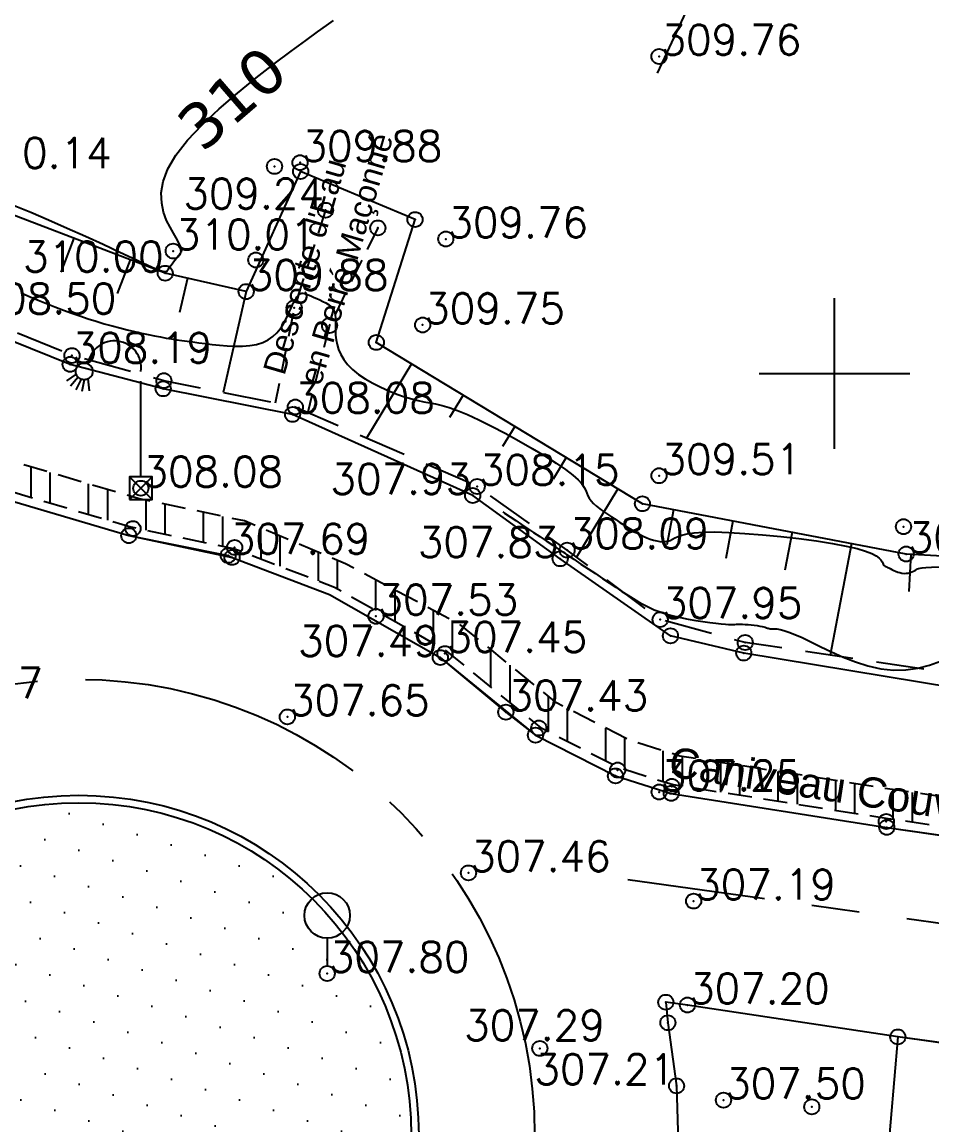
# Model space of a CAD drawing. Header units: millimetres. Extents: x 524954 to 526204, y 9523489 to 9524010.
# Drawn here: x 526073.07 to 526103.23, y 9523875.09 to 9523911.65 of the extents above; entities that cross this region are included whole.
import ezdxf
from ezdxf.enums import TextEntityAlignment as Align

# ---------------------------------------------------------------- set-up
doc = ezdxf.new("R2010")
doc.units = ezdxf.units.MM
doc.header["$PDMODE"] = 32
doc.header["$PDSIZE"] = 0.5
doc.linetypes.add('AXES2', pattern=[28.575, 19.05, -3.175, 3.175, -3.175])
doc.linetypes.add('CACHE2', pattern=[4.7625, 3.175, -1.5875])
for name, color, linetype in [('Axe_Route_Existante', 1, 'AXES2'), ('Bas_Talus', 40, 'CACHE2'), ('Bord_Route_Existante', 6, 'Continuous'), ('Borde_Piste', 7, 'CACHE2'), ('Caniveau', 5, 'CACHE2'), ('Carroyage', 7, 'Continuous'), ('CN_01_00', 3, 'Continuous'), ('CN_02_00', 4, 'Continuous'), ('CN_10_00', 1, 'Continuous'), ('Cotation Courbes de niveau', 7, 'Continuous'), ('Haut_Talus', 30, 'Continuous'), ('Réseau_Electrique', 1, 'CACHE2'), ('Signalisation', 7, 'Continuous'), ('Talus', 2, 'Continuous'), ('TopoAlt', 3, 'Continuous'), ('TOPOJIS', 7, 'Continuous'), ('Toponomie', 7, 'CACHE2'), ('Végétation_Plantation', 70, 'Continuous')]:
    doc.layers.add(name, color=color, linetype=linetype)
doc.layers.add('Bord_Route_Existante_POLY3D', color=6, linetype='Continuous', plot=False)
doc.layers.add('Trottoir', color=7, linetype='Continuous', true_color=0xff6666)
doc.styles.add('Simplex 1.0', font='Simplex.shx', dxfattribs={"width": 0.99, "height": 1})
doc.styles.get("Standard").update_dxf_attribs({"font": 'arial.ttf'})
doc.styles.add('Verdana 1.0', font='verdana.ttf', dxfattribs={"width": 0.99, "height": 1})

# ---------------------------------------------------------------- blocks, each defined once
blk = doc.blocks.new('TCPOINT M')
at = {"color": 0}
blk.add_point((0, 0), dxfattribs=at)
at = {"layer": 'TopoAlt', "style": 'Simplex 1.0', "width": 0.99}
blk.add_attdef('ALT', (0.15, 0.15), '', height=1, dxfattribs=at)
blk = doc.blocks.new('l006')
at = {"color": 0, "linetype": 'Continuous'}
for p, q in [((-0.374983, 0.374983), (0.374983, -0.374983)), ((0.374983, 0.374983), (-0.374983, -0.374983))]:
    blk.add_line(p, q, dxfattribs=at)
at = {"color": 0}
for points in [[(-2.13811, 3.780655), (-2.462092, 3.556373)], [(-2.076053, 3.680811), (-2.327604, 3.38372)], [(0, 0.374983), (0, 3.874983)], [(-1.982361, 3.616916), (-2.1506, 3.266515)], [(-1.881771, 3.595557), (-1.952051, 3.211468)], [(-1.751571, 3.624204), (-1.711147, 3.227417)]]:
    blk.add_lwpolyline(points, dxfattribs=at)
at = {"color": 0, "linetype": 'Continuous'}
blk.add_lwpolyline([(-0.374983, -0.374983), (0.374983, -0.374983), (0.374983, 0.374983), (-0.374983, 0.374983)], close=True, dxfattribs=at)
at = {"color": 0}
blk.add_circle((-1.875, 3.874983), 0.279508, dxfattribs=at)
blk.add_arc((-0.875, 3.999983), 0.883883, 351.869898, 171.869898, dxfattribs=at)
blk = doc.blocks.new('A$C6BA54C63')
at = {"layer": 'Signalisation', "color": 0, "linetype": 'Continuous'}
blk.add_line((0.753, 1.422), (0.753, 0.5), dxfattribs=at)
blk.add_circle((0.753, 2.175), 0.753, dxfattribs=at)
at = {"layer": 'Signalisation', "color": 0}
blk.add_circle((0.753, 0.25), 0.25, dxfattribs=at)

msp = doc.modelspace()

# ---------------------------------------------------------------- hatches: boundary and pattern name
at = {"layer": 'Caniveau', "ltscale": 0.25}
h = msp.add_hatch(dxfattribs=at)
h.set_pattern_fill('ANSI32', color=256, scale=0.2, angle=45, style=0)
h.paths.add_polyline_path([(526169.013, 9523886.483), (526147.837, 9523885.712), (526121.79, 9523884.798), (526119.235, 9523884.72), (526110.386, 9523884.982), (526101.922, 9523886.208), (526094.879, 9523887.319), (526093.223, 9523887.838), (526090.785, 9523889.078), (526087.619, 9523891.659), (526083.79, 9523893.69), (526080.443, 9523895.11), (526076.92, 9523895.854), (526071.989, 9523897.311), (526066.491, 9523899.725), (526054.062, 9523905.317), (526051.122, 9523906.941), (526048.139, 9523909.736), (526046.009, 9523913.059), (526045.211, 9523912.599), (526047.384, 9523909.115), (526050.547, 9523906.151), (526053.628, 9523904.45), (526066.097, 9523898.839), (526071.655, 9523896.399), (526076.682, 9523894.914), (526080.129, 9523894.186), (526083.429, 9523892.919), (526087.095, 9523890.836), (526090.253, 9523888.262), (526092.856, 9523886.937), (526094.658, 9523886.372), (526101.777, 9523885.25), (526110.302, 9523884.014), (526119.236, 9523883.75), (526121.822, 9523883.83), (526147.872, 9523884.743), (526169.048, 9523885.515)])
at = {"layer": 'Végétation_Plantation'}
h = msp.add_hatch(dxfattribs=at)
h.set_pattern_fill('PELOUSE', color=256, scale=0.5, angle=285, style=0)
h.set_pattern_definition([(285, (0, 0), (1.12768772948, -0.34488459633), [0, -1.25])])
h.paths.add_polyline_path([(526085.968, 9523874.749, 0.165467), (526083.682, 9523881.47, -0.181898), (526083.185, 9523881.283), (526083.185, 9523880.361, -0.414214), (526083.435, 9523880.111, -1), (526082.935, 9523880.111, -0.414214), (526083.185, 9523880.361), (526083.185, 9523881.283, -0.414163), (526082.432, 9523882.036, -0.213595), (526082.684, 9523882.598, 0.347345), (526069.104, 9523884.091, -0.320976), (526068.391, 9523883.581), (526068.391, 9523882.659, -0.414214), (526068.641, 9523882.409, -1), (526068.141, 9523882.409, -0.414214), (526068.391, 9523882.659), (526068.391, 9523883.581, -0.010472), (526068.359, 9523883.581, 0.23673), (526063.929, 9523874.749, 1)])
h.paths.add_polyline_path([(526070.529, 9523867.973, -0.414265), (526069.776, 9523867.22), (526069.776, 9523866.298, -0.414214), (526070.026, 9523866.048, -1), (526069.526, 9523866.048, -0.414214), (526069.776, 9523866.298), (526069.776, 9523867.22, -0.414163), (526069.023, 9523867.973, -1)], flags=16)
h.paths.add_polyline_path([(526067.77, 9523883.423), (526070.943, 9523883.423), (526070.943, 9523884.173), (526067.77, 9523884.173)], flags=24)
h.paths.add_polyline_path([(526083.429, 9523867.339), (526086.579, 9523867.339), (526086.579, 9523868.089), (526083.429, 9523868.089)], flags=9)
h.paths.add_polyline_path([(526083.11, 9523880.036), (526086.26, 9523880.036), (526086.26, 9523880.786), (526083.11, 9523880.786)], flags=9)
h.paths.add_polyline_path([(526068.316, 9523882.334), (526071.394, 9523882.334), (526071.394, 9523883.084), (526068.316, 9523883.084)], flags=25)
h.paths.add_polyline_path([(526069.701, 9523865.973), (526072.874, 9523865.973), (526072.874, 9523866.723), (526069.701, 9523866.723)], flags=24)

# ---------------------------------------------------------------- linework, layer by layer
at = {"layer": 'Axe_Route_Existante', "ltscale": 0.5, "flags": 128}
msp.add_lwpolyline([(526168.964, 9523881.807), (526148.086, 9523881.103), (526122.163, 9523880.184), (526103.667, 9523881.747), (526093.154, 9523883.214)], dxfattribs=at)
at = {"layer": 'Axe_Route_Existante', "ltscale": 0.5}
msp.add_circle((526074.949, 9523874.749), 15.112, dxfattribs=at)
at = {"layer": 'Bas_Talus', "ltscale": 0.5, "flags": 128}
msp.add_lwpolyline([(526169.478, 9523888.72), (526147.054, 9523888.008), (526121.945, 9523887.832), (526107.563, 9523889.513), (526097.042, 9523891.081), (526094.222, 9523891.842), (526091.138, 9523894.144), (526088.159, 9523896.254), (526082.128, 9523898.886), (526077.774, 9523899.759), (526074.725, 9523900.593), (526071.481, 9523901.929), (526060.018, 9523906.985), (526053.901, 9523909.77), (526050.455, 9523912.875), (526048.786, 9523915.056), (526047.769, 9523919.408), (526048.034, 9523921.385)], dxfattribs=at)
at = {"layer": 'Bord_Route_Existante', "flags": 128}
for points in [[(526080.016, 9523994.621), (526080.016, 9523994.621), (526051.373, 9523944.364), (526050.548, 9523936.131), (526045.92, 9523926.99), (526043.59, 9523917.519), (526044.935, 9523912.48), (526047.152, 9523908.925), (526050.371, 9523905.908), (526053.495, 9523904.184), (526065.976, 9523898.567), (526071.553, 9523896.119), (526076.609, 9523894.625), (526080.032, 9523893.902), (526083.265, 9523892.678), (526086.935, 9523890.583), (526090.09, 9523888.011), (526092.743, 9523886.661), (526094.589, 9523886.082), (526101.733, 9523884.956), (526110.276, 9523883.718)], [(526169.114, 9523878.487), (526148.483, 9523877.744), (526122.13, 9523876.84), (526116.111, 9523876.703), (526112.931, 9523876.834), (526108.688, 9523877.151), (526104.532, 9523877.684), (526102.101, 9523878.011), (526095.127, 9523879.067), (526094.41, 9523879.159), (526094.479, 9523878.48), (526094.767, 9523876.387), (526094.843, 9523873.767), (526094.875, 9523872.361), (526096.885, 9523872.923), (526100.586, 9523873.677), (526104.309, 9523874.081), (526109.662, 9523874.527), (526115.241, 9523875.101), (526118.86, 9523875.446), (526120.943, 9523875.569), (526123.404, 9523875.629), (526148.548, 9523876.667), (526169.06, 9523877.454)], [(526102.101, 9523878.011), (526101.736, 9523873.77)]]:
    msp.add_lwpolyline(points, dxfattribs=at)
at = {"layer": 'Bord_Route_Existante'}
msp.add_circle((526074.949, 9523874.749), 11.27, dxfattribs=at)
at = {"layer": 'Bord_Route_Existante_POLY3D'}
for points in [[(526080.016, 9523994.621, 311.98), (526051.373, 9523944.364, 310.9), (526050.548, 9523936.131, 310.62), (526045.92, 9523926.99, 310.29), (526043.59, 9523917.519, 309.87), (526044.935, 9523912.48, 309.45), (526047.152, 9523908.925, 309.14), (526050.371, 9523905.908, 308.82), (526053.495, 9523904.184, 308.56), (526065.976, 9523898.567, 307.92), (526071.553, 9523896.119, 307.84), (526076.609, 9523894.625, 307.75), (526079.9, 9523893.969, 307.69), (526080.032, 9523893.902, 307.67), (526083.265, 9523892.678, 0), (526086.935, 9523890.583, 307.49), (526089.108, 9523888.774, 307.43), (526090.09, 9523888.011, 307.37), (526092.743, 9523886.661, 307.26), (526094.589, 9523886.082, 307.21), (526101.733, 9523884.956, 306.86), (526109.929, 9523883.792, 306.4)], [(526169.114, 9523878.487, 303.48), (526148.483, 9523877.744, 0), (526148.431, 9523877.746, 304.42), (526132.819, 9523877.215, 305.17), (526122.13, 9523876.84, 305.79), (526120.67, 9523876.81, 305.86), (526116.111, 9523876.703, 306.13), (526112.931, 9523876.834, 306.33), (526109.521, 9523877.104, 306.52), (526108.688, 9523877.151, 306.57), (526104.532, 9523877.684, 306.81), (526104.515, 9523877.676, 306.81), (526102.101, 9523878.011, 306.93), (526095.127, 9523879.067, 307.2), (526094.41, 9523879.159, 307.22), (526094.479, 9523878.48, 307.23), (526094.767, 9523876.387, 307.21), (526094.843, 9523873.767, 307.19)], [(526102.101, 9523878.011, 306.93), (526101.736, 9523873.77, 306.96)]]:
    msp.add_polyline3d(points, dxfattribs=at)
at = {"layer": 'Borde_Piste', "flags": 128}
msp.add_lwpolyline([(526094.134, 9523909.955), (526101.83, 9523926.442)], dxfattribs=at)
at = {"layer": 'Caniveau', "ltscale": 0.25, "flags": 128}
for points in [[(526169.013, 9523886.483), (526147.837, 9523885.712), (526121.79, 9523884.798), (526119.235, 9523884.72), (526110.386, 9523884.982), (526101.922, 9523886.208), (526094.879, 9523887.319), (526093.223, 9523887.838), (526090.785, 9523889.078), (526087.619, 9523891.659), (526083.79, 9523893.69), (526080.443, 9523895.11), (526076.92, 9523895.854), (526071.989, 9523897.311), (526066.491, 9523899.725), (526054.062, 9523905.317), (526051.122, 9523906.941), (526048.139, 9523909.736), (526046.009, 9523913.059), (526045.211, 9523912.599), (526047.384, 9523909.115), (526050.547, 9523906.151), (526053.628, 9523904.45), (526066.097, 9523898.839), (526071.655, 9523896.399), (526076.682, 9523894.914), (526080.129, 9523894.186), (526083.429, 9523892.919), (526087.095, 9523890.836), (526090.253, 9523888.262), (526092.856, 9523886.937), (526094.658, 9523886.372), (526101.777, 9523885.25), (526110.302, 9523884.014), (526119.236, 9523883.75), (526121.822, 9523883.83), (526147.872, 9523884.743), (526169.048, 9523885.515), (526169.013, 9523886.483)], [(526083.131, 9523905.408), (526082.091, 9523902.177), (526081.459, 9523899.02)], [(526084.865, 9523904.824), (526083.264, 9523901.59), (526082.529, 9523898.676)]]:
    msp.add_lwpolyline(points, dxfattribs=at)
at = {"layer": 'Caniveau', "linetype": 'ByBlock', "ltscale": 0.25, "flags": 128}
msp.add_lwpolyline([(526084.813, 9523901.028), (526086.096, 9523905.1), (526082.306, 9523906.693), (526080.501, 9523902.712)], dxfattribs=at)
at = {"layer": 'Carroyage'}
for p, q in [((526100, 9523897.5), (526100, 9523902.5)), ((526097.5, 9523900), (526102.5, 9523900))]:
    msp.add_line(p, q, dxfattribs=at)
at = {"layer": 'CN_01_00', "elevation": 309, "flags": 128}
msp.add_lwpolyline([(526073.065, 9523902.656), (526073.335, 9523902.541), (526073.609, 9523902.426), (526073.886, 9523902.314), (526074.163, 9523902.205), (526074.44, 9523902.101), (526074.716, 9523902), (526074.991, 9523901.904), (526075.263, 9523901.813), (526075.531, 9523901.728), (526075.796, 9523901.648), (526076.056, 9523901.574), (526076.31, 9523901.506), (526076.557, 9523901.444), (526076.796, 9523901.386), (526077.027, 9523901.335), (526077.248, 9523901.288), (526077.459, 9523901.245), (526077.657, 9523901.208), (526077.845, 9523901.174), (526078.023, 9523901.144), (526078.198, 9523901.116), (526078.371, 9523901.091), (526078.549, 9523901.066), (526078.734, 9523901.042), (526078.931, 9523901.017), (526079.144, 9523900.991), (526079.375, 9523900.964), (526079.62, 9523900.938), (526079.873, 9523900.918), (526080.128, 9523900.906), (526080.379, 9523900.908), (526080.621, 9523900.925), (526080.847, 9523900.963), (526081.052, 9523901.024), (526081.231, 9523901.112), (526081.384, 9523901.22), (526081.515, 9523901.343), (526081.625, 9523901.476), (526081.716, 9523901.611), (526081.79, 9523901.742), (526081.851, 9523901.864), (526081.899, 9523901.969), (526081.937, 9523902.054), (526081.966, 9523902.12), (526081.989, 9523902.172), (526082.007, 9523902.212), (526082.022, 9523902.244), (526082.035, 9523902.272), (526082.048, 9523902.299), (526082.063, 9523902.329), (526082.081, 9523902.365), (526082.103, 9523902.406), (526082.127, 9523902.449), (526082.153, 9523902.493), (526082.182, 9523902.535), (526082.212, 9523902.574), (526082.243, 9523902.607), (526082.274, 9523902.633), (526082.307, 9523902.65), (526082.341, 9523902.659), (526082.379, 9523902.658), (526082.421, 9523902.651), (526082.469, 9523902.636), (526082.525, 9523902.616), (526082.59, 9523902.589), (526082.665, 9523902.558), (526082.751, 9523902.522), (526082.845, 9523902.482), (526082.944, 9523902.438), (526083.042, 9523902.389), (526083.137, 9523902.337), (526083.226, 9523902.28), (526083.302, 9523902.22), (526083.365, 9523902.155), (526083.409, 9523902.087), (526083.438, 9523902.014), (526083.455, 9523901.934), (526083.462, 9523901.848), (526083.462, 9523901.753), (526083.46, 9523901.648), (526083.458, 9523901.534), (526083.458, 9523901.407), (526083.465, 9523901.268), (526083.483, 9523901.119), (526083.514, 9523900.962), (526083.563, 9523900.798), (526083.635, 9523900.631), (526083.732, 9523900.462), (526083.86, 9523900.294), (526084.022, 9523900.129), (526084.22, 9523899.97), (526084.447, 9523899.817), (526084.697, 9523899.674), (526084.96, 9523899.541), (526085.229, 9523899.421), (526085.495, 9523899.316), (526085.75, 9523899.227), (526085.986, 9523899.156), (526086.198, 9523899.104), (526086.394, 9523899.064), (526086.584, 9523899.028), (526086.779, 9523898.988), (526086.991, 9523898.937), (526087.23, 9523898.866), (526087.506, 9523898.768), (526087.832, 9523898.634), (526088.212, 9523898.46), (526088.634, 9523898.252), (526089.081, 9523898.019), (526089.536, 9523897.771), (526089.981, 9523897.517), (526090.4, 9523897.267), (526090.774, 9523897.03), (526091.088, 9523896.815), (526091.328, 9523896.63), (526091.502, 9523896.472), (526091.623, 9523896.338), (526091.703, 9523896.222), (526091.755, 9523896.121), (526091.791, 9523896.031), (526091.825, 9523895.946), (526091.868, 9523895.863), (526091.931, 9523895.779), (526092.013, 9523895.692), (526092.111, 9523895.604), (526092.223, 9523895.515), (526092.346, 9523895.424), (526092.476, 9523895.334), (526092.611, 9523895.243), (526092.748, 9523895.154), (526092.884, 9523895.065), (526093.019, 9523894.978), (526093.152, 9523894.894), (526093.283, 9523894.814), (526093.411, 9523894.739), (526093.537, 9523894.671), (526093.659, 9523894.609), (526093.777, 9523894.555), (526093.891, 9523894.509), (526094.001, 9523894.473), (526094.107, 9523894.447), (526094.207, 9523894.43), (526094.303, 9523894.424), (526094.393, 9523894.428), (526094.478, 9523894.442), (526094.557, 9523894.468), (526094.632, 9523894.504), (526094.713, 9523894.548), (526094.814, 9523894.595), (526094.945, 9523894.642), (526095.12, 9523894.684), (526095.351, 9523894.718), (526095.65, 9523894.74), (526096.03, 9523894.745), (526096.497, 9523894.731), (526097.034, 9523894.7), (526097.616, 9523894.653), (526098.22, 9523894.594), (526098.823, 9523894.524), (526099.4, 9523894.447), (526099.929, 9523894.365), (526100.384, 9523894.28), (526100.749, 9523894.195), (526101.029, 9523894.111), (526101.237, 9523894.03), (526101.383, 9523893.953), (526101.481, 9523893.882), (526101.541, 9523893.817), (526101.576, 9523893.76), (526101.598, 9523893.713), (526101.617, 9523893.677), (526101.635, 9523893.649), (526101.654, 9523893.629), (526101.675, 9523893.612), (526101.699, 9523893.599), (526101.728, 9523893.586), (526101.762, 9523893.572), (526101.802, 9523893.553), (526101.85, 9523893.53), (526101.904, 9523893.503), (526101.964, 9523893.474), (526102.028, 9523893.445), (526102.096, 9523893.419), (526102.165, 9523893.397), (526102.236, 9523893.381), (526102.306, 9523893.373), (526102.375, 9523893.375), (526102.441, 9523893.385), (526102.505, 9523893.402), (526102.565, 9523893.423), (526102.621, 9523893.447), (526102.672, 9523893.472), (526102.717, 9523893.497), (526102.755, 9523893.519), (526102.79, 9523893.536), (526102.835, 9523893.55), (526102.909, 9523893.562), (526103.031, 9523893.571), (526103.219, 9523893.579), (526103.491, 9523893.588)], dxfattribs=at)
at = {"layer": 'CN_02_00', "elevation": 308, "flags": 128}
msp.add_lwpolyline([(526089.003, 9523895.411), (526089.068, 9523895.369), (526089.252, 9523895.248), (526089.437, 9523895.124), (526089.628, 9523894.997), (526089.824, 9523894.866), (526090.025, 9523894.732), (526090.233, 9523894.594), (526090.446, 9523894.452), (526090.666, 9523894.306), (526090.891, 9523894.156), (526091.122, 9523894.002), (526091.358, 9523893.844), (526091.598, 9523893.683), (526091.838, 9523893.523), (526092.077, 9523893.364), (526092.311, 9523893.208), (526092.537, 9523893.057), (526092.753, 9523892.913), (526092.957, 9523892.778), (526093.147, 9523892.653), (526093.326, 9523892.539), (526093.499, 9523892.433), (526093.67, 9523892.337), (526093.844, 9523892.248), (526094.025, 9523892.168), (526094.218, 9523892.094), (526094.429, 9523892.026), (526094.658, 9523891.964), (526094.901, 9523891.907), (526095.151, 9523891.857), (526095.4, 9523891.812), (526095.641, 9523891.774), (526095.867, 9523891.743), (526096.07, 9523891.718), (526096.244, 9523891.699), (526096.383, 9523891.688), (526096.492, 9523891.682), (526096.577, 9523891.68), (526096.644, 9523891.681), (526096.701, 9523891.684), (526096.754, 9523891.688), (526096.809, 9523891.691), (526096.873, 9523891.692), (526096.951, 9523891.689), (526097.04, 9523891.684), (526097.138, 9523891.676), (526097.238, 9523891.667), (526097.339, 9523891.655), (526097.435, 9523891.642), (526097.523, 9523891.628), (526097.599, 9523891.614), (526097.66, 9523891.6), (526097.708, 9523891.586), (526097.746, 9523891.574), (526097.778, 9523891.562), (526097.807, 9523891.552), (526097.835, 9523891.545), (526097.866, 9523891.54), (526097.904, 9523891.538), (526097.951, 9523891.539), (526098.012, 9523891.539), (526098.092, 9523891.532), (526098.195, 9523891.515), (526098.326, 9523891.482), (526098.489, 9523891.429), (526098.69, 9523891.351), (526098.932, 9523891.243), (526099.219, 9523891.103), (526099.546, 9523890.941), (526099.905, 9523890.768), (526100.29, 9523890.596), (526100.694, 9523890.437), (526101.111, 9523890.304), (526101.533, 9523890.208), (526101.954, 9523890.161), (526102.367, 9523890.172), (526102.767, 9523890.233), (526103.151, 9523890.333), (526103.512, 9523890.461)], dxfattribs=at)
at = {"layer": 'CN_10_00', "elevation": 310, "flags": 128}
msp.add_lwpolyline([(526072.805, 9523905.562), (526073.357, 9523905.341), (526073.952, 9523905.09), (526074.567, 9523904.82), (526075.177, 9523904.546), (526075.758, 9523904.28), (526076.287, 9523904.035), (526076.738, 9523903.825), (526077.095, 9523903.659), (526077.364, 9523903.535), (526077.559, 9523903.45), (526077.693, 9523903.397), (526077.781, 9523903.373), (526077.834, 9523903.373), (526077.868, 9523903.392), (526077.895, 9523903.426), (526077.926, 9523903.47), (526077.963, 9523903.522), (526078.003, 9523903.578), (526078.047, 9523903.638), (526078.091, 9523903.698), (526078.134, 9523903.757), (526078.175, 9523903.811), (526078.213, 9523903.859), (526078.246, 9523903.899), (526078.274, 9523903.931), (526078.297, 9523903.958), (526078.317, 9523903.98), (526078.332, 9523903.999), (526078.344, 9523904.016), (526078.353, 9523904.034), (526078.359, 9523904.053), (526078.362, 9523904.075), (526078.359, 9523904.104), (526078.349, 9523904.144), (526078.328, 9523904.199), (526078.294, 9523904.273), (526078.244, 9523904.371), (526078.176, 9523904.496), (526078.086, 9523904.654), (526077.977, 9523904.846), (526077.863, 9523905.074), (526077.764, 9523905.34), (526077.699, 9523905.642), (526077.687, 9523905.982), (526077.749, 9523906.361), (526077.902, 9523906.777), (526078.167, 9523907.233), (526078.555, 9523907.726), (526079.044, 9523908.243), (526079.605, 9523908.77), (526080.21, 9523909.293), (526080.829, 9523909.795), (526081.432, 9523910.264), (526081.991, 9523910.683), (526082.476, 9523911.039), (526082.865, 9523911.32), (526083.166, 9523911.536), (526083.395, 9523911.699)], dxfattribs=at)
at = {"layer": 'Haut_Talus', "flags": 128}
for points in [[(526080.501, 9523902.712), (526077.818, 9523903.321), (526070.7, 9523906.038), (526061.396, 9523909.714), (526052.928, 9523913.032), (526049.247, 9523918.84), (526048.418, 9523922.516)], [(526132.452, 9523894.946), (526131.653, 9523894.996), (526112.268, 9523893.471), (526102.376, 9523894.015), (526093.633, 9523895.681), (526084.813, 9523901.028)]]:
    msp.add_lwpolyline(points, dxfattribs=at)
at = {"layer": 'Talus'}
for p, q in [((526074.783, 9523904.48), (526074.353, 9523903.353)), ((526076.651, 9523903.767), (526076.225, 9523902.65)), ((526078.551, 9523903.155), (526078.293, 9523902.022)), ((526080.501, 9523902.712), (526079.741, 9523899.365)), ((526085.982, 9523900.32), (526084.488, 9523897.856)), ((526087.692, 9523899.283), (526087.24, 9523898.538)), ((526089.402, 9523898.246), (526088.996, 9523897.576)), ((526091.112, 9523897.209), (526090.681, 9523896.499)), ((526092.822, 9523896.172), (526091.451, 9523893.91)), ((526094.667, 9523895.484), (526094.446, 9523894.324)), ((526096.631, 9523895.11), (526096.395, 9523893.867)), ((526098.596, 9523894.735), (526098.356, 9523893.476)), ((526100.561, 9523894.361), (526099.856, 9523890.662)), ((526102.528, 9523894.007), (526102.46, 9523892.769))]:
    msp.add_line(p, q, dxfattribs=at)
at = {"layer": 'Trottoir', "flags": 128}
msp.add_lwpolyline([(526169.246, 9523888.429), (526147.043, 9523887.619), (526121.847, 9523886.954), (526107.504, 9523888.991), (526096.993, 9523890.732), (526094.562, 9523891.303), (526090.907, 9523893.859), (526088.008, 9523895.954), (526082.037, 9523898.641), (526077.749, 9523899.493), (526074.663, 9523900.301), (526071.398, 9523901.609), (526059.899, 9523906.659), (526053.822, 9523909.562), (526050.246, 9523912.659), (526048.442, 9523914.874), (526047.459, 9523919.418), (526047.554, 9523921.45)], dxfattribs=at)
at = {"layer": 'Trottoir'}
msp.add_circle((526074.949, 9523874.749), 11.02, dxfattribs=at)

# ---------------------------------------------------------------- block references
at = {"layer": 'Réseau_Electrique'}
msp.add_blockref('l006', (526077.008, 9523896.194), dxfattribs=at)
at = {"layer": 'Signalisation'}
msp.add_blockref('A$C6BA54C63', (526082.432, 9523879.861), dxfattribs=at)
at = {"layer": 'TOPOJIS'}
ref = msp.add_blockref('TCPOINT M', (526094.184, 9523910.505, 309.76), dxfattribs=at)
ref.add_attrib('ALT', '309.76', (526094.234, 9523910.555, 309.76), dxfattribs={"layer": 'TopoAlt', "height": 1, "style": 'Simplex 1.0', "width": 0.99})
ref = msp.add_blockref('TCPOINT M', (526082.285, 9523906.987, 309.88), dxfattribs=at)
ref.add_attrib('ALT', '309.88', (526082.335, 9523907.037, 309.88), dxfattribs={"layer": 'TopoAlt', "height": 1, "style": 'Simplex 1.0', "width": 0.99})
ref = msp.add_blockref('TCPOINT M', (526071.326, 9523906.757, 310.14), dxfattribs=at)
ref.add_attrib('ALT', '310.14', (526071.376, 9523906.807, 310.14), dxfattribs={"layer": 'TopoAlt', "height": 1, "style": 'Simplex 1.0', "width": 0.99})
for p in [(526081.439, 9523906.86, 309.88), (526082.306, 9523906.693, 309.86), (526084.865, 9523904.824, 309.26), (526086.096, 9523905.1, 309.77), (526080.818, 9523903.76, 309.92), (526082.091, 9523902.177, 308.95), (526083.264, 9523901.59, 308.94), (526084.813, 9523901.028, 309.66), (526074.725, 9523900.593, 308.43), (526077.774, 9523899.759, 308.35), (526077.749, 9523899.493, 308.16), (526082.128, 9523898.886, 308.18), (526093.633, 9523895.681, 309.49), (526102.288, 9523894.921, 309.24), (526076.609, 9523894.625, 307.75), (526076.748, 9523894.858, 307.73), (526080.118, 9523894.234, 307.63), (526080.032, 9523893.902, 307.67), (526094.562, 9523891.303, 307.67), (526097.042, 9523891.081, 307.8), (526096.993, 9523890.732, 307.56), (526090.09, 9523888.011, 307.37), (526090.199, 9523888.247, 307.35), (526092.743, 9523886.661, 307.26), (526092.813, 9523886.855, 307.25), (526094.607, 9523886.314, 307.17), (526094.589, 9523886.082, 307.21), (526101.717, 9523885.151, 306.84), (526101.733, 9523884.956, 306.86), (526094.41, 9523879.159, 307.22), (526094.479, 9523878.48, 307.23), (526102.101, 9523878.011, 306.93), (526099.248, 9523875.692, 307.41)]:
    msp.add_blockref('TCPOINT M', p, dxfattribs=at)
ref = msp.add_blockref('TCPOINT M', (526083.131, 9523905.408, 309.24), dxfattribs=at)
ref.add_attrib('ALT', '309.24', dxfattribs={"layer": 'TopoAlt', "height": 1, "style": 'Simplex 1.0', "width": 0.99}).set_placement((526083.081, 9523905.458, 309.24), align=Align.RIGHT)
ref = msp.add_blockref('TCPOINT M', (526087.116, 9523904.455, 309.76), dxfattribs=at)
ref.add_attrib('ALT', '309.76', (526087.166, 9523904.505, 309.76), dxfattribs={"layer": 'TopoAlt', "height": 1, "style": 'Simplex 1.0', "width": 0.99})
ref = msp.add_blockref('TCPOINT M', (526078.082, 9523904.056, 310.01), dxfattribs=at)
ref.add_attrib('ALT', '310.01', (526078.132, 9523904.106, 310.01), dxfattribs={"layer": 'TopoAlt', "height": 1, "style": 'Simplex 1.0', "width": 0.99})
ref = msp.add_blockref('TCPOINT M', (526077.818, 9523903.321, 310), dxfattribs=at)
ref.add_attrib('ALT', '310.00', dxfattribs={"layer": 'TopoAlt', "height": 1, "style": 'Simplex 1.0', "width": 0.99}).set_placement((526077.768, 9523903.371, 310), align=Align.RIGHT)
ref = msp.add_blockref('TCPOINT M', (526080.501, 9523902.712, 309.88), dxfattribs=at)
ref.add_attrib('ALT', '309.88', (526080.551, 9523902.762, 309.88), dxfattribs={"layer": 'TopoAlt', "height": 1, "style": 'Simplex 1.0', "width": 0.99})
ref = msp.add_blockref('TCPOINT M', (526071.481, 9523901.929, 308.5), dxfattribs=at)
ref.add_attrib('ALT', '308.50', (526071.531, 9523901.979, 308.5), dxfattribs={"layer": 'TopoAlt', "height": 1, "style": 'Simplex 1.0', "width": 0.99})
ref = msp.add_blockref('TCPOINT M', (526086.349, 9523901.606, 309.75), dxfattribs=at)
ref.add_attrib('ALT', '309.75', (526086.399, 9523901.656, 309.75), dxfattribs={"layer": 'TopoAlt', "height": 1, "style": 'Simplex 1.0', "width": 0.99})
ref = msp.add_blockref('TCPOINT M', (526074.663, 9523900.301, 308.19), dxfattribs=at)
ref.add_attrib('ALT', '308.19', (526074.713, 9523900.351, 308.19), dxfattribs={"layer": 'TopoAlt', "height": 1, "style": 'Simplex 1.0', "width": 0.99})
ref = msp.add_blockref('TCPOINT M', (526082.037, 9523898.641, 308.08), dxfattribs=at)
ref.add_attrib('ALT', '308.08', (526082.087, 9523898.691, 308.08), dxfattribs={"layer": 'TopoAlt', "height": 1, "style": 'Simplex 1.0', "width": 0.99})
ref = msp.add_blockref('TCPOINT M', (526094.184, 9523896.61, 309.51), dxfattribs=at)
ref.add_attrib('ALT', '309.51', (526094.234, 9523896.66, 309.51), dxfattribs={"layer": 'TopoAlt', "height": 1, "style": 'Simplex 1.0', "width": 0.99})
ref = msp.add_blockref('TCPOINT M', (526077.008, 9523896.194, 308.08), dxfattribs=at)
ref.add_attrib('ALT', '308.08', (526077.058, 9523896.244, 308.08), dxfattribs={"layer": 'TopoAlt', "height": 1, "style": 'Simplex 1.0', "width": 0.99})
ref = msp.add_blockref('TCPOINT M', (526088.008, 9523895.954, 307.93), dxfattribs=at)
ref.add_attrib('ALT', '307.93', dxfattribs={"layer": 'TopoAlt', "height": 1, "style": 'Simplex 1.0', "width": 0.99}).set_placement((526087.958, 9523896.004, 307.93), align=Align.RIGHT)
ref = msp.add_blockref('TCPOINT M', (526088.159, 9523896.254, 308.15), dxfattribs=at)
ref.add_attrib('ALT', '308.15', (526088.209, 9523896.304, 308.15), dxfattribs={"layer": 'TopoAlt', "height": 1, "style": 'Simplex 1.0', "width": 0.99})
ref = msp.add_blockref('TCPOINT M', (526091.138, 9523894.144, 308.09), dxfattribs=at)
ref.add_attrib('ALT', '308.09', (526091.188, 9523894.194, 308.09), dxfattribs={"layer": 'TopoAlt', "height": 1, "style": 'Simplex 1.0', "width": 0.99})
ref = msp.add_blockref('TCPOINT M', (526079.9, 9523893.969, 307.69), dxfattribs=at)
ref.add_attrib('ALT', '307.69', (526079.95, 9523894.019, 307.69), dxfattribs={"layer": 'TopoAlt', "height": 1, "style": 'Simplex 1.0', "width": 0.99})
ref = msp.add_blockref('TCPOINT M', (526090.907, 9523893.859, 307.83), dxfattribs=at)
ref.add_attrib('ALT', '307.83', dxfattribs={"layer": 'TopoAlt', "height": 1, "style": 'Simplex 1.0', "width": 0.99}).set_placement((526090.857, 9523893.909, 307.83), align=Align.RIGHT)
ref = msp.add_blockref('TCPOINT M', (526102.376, 9523894.015, 309.2), dxfattribs=at)
ref.add_attrib('ALT', '309.20', (526102.426, 9523894.065, 309.2), dxfattribs={"layer": 'TopoAlt', "height": 1, "style": 'Simplex 1.0', "width": 0.99})
ref = msp.add_blockref('TCPOINT M', (526084.802, 9523891.951, 307.53), dxfattribs=at)
ref.add_attrib('ALT', '307.53', (526084.852, 9523892.001, 307.53), dxfattribs={"layer": 'TopoAlt', "height": 1, "style": 'Simplex 1.0', "width": 0.99})
ref = msp.add_blockref('TCPOINT M', (526094.222, 9523891.842, 307.95), dxfattribs=at)
ref.add_attrib('ALT', '307.95', (526094.272, 9523891.892, 307.95), dxfattribs={"layer": 'TopoAlt', "height": 1, "style": 'Simplex 1.0', "width": 0.99})
ref = msp.add_blockref('TCPOINT M', (526086.935, 9523890.583, 307.49), dxfattribs=at)
ref.add_attrib('ALT', '307.49', dxfattribs={"layer": 'TopoAlt', "height": 1, "style": 'Simplex 1.0', "width": 0.99}).set_placement((526086.885, 9523890.633, 307.49), align=Align.RIGHT)
ref = msp.add_blockref('TCPOINT M', (526087.089, 9523890.716, 307.45), dxfattribs=at)
ref.add_attrib('ALT', '307.45', (526087.139, 9523890.766, 307.45), dxfattribs={"layer": 'TopoAlt', "height": 1, "style": 'Simplex 1.0', "width": 0.99})
ref = msp.add_blockref('TCPOINT M', (526069.054, 9523889.191, 307.97), dxfattribs=at)
ref.add_attrib('ALT', '307.97', (526069.104, 9523889.241, 307.97), dxfattribs={"layer": 'TopoAlt', "height": 1, "style": 'Simplex 1.0', "width": 0.99})
ref = msp.add_blockref('TCPOINT M', (526089.108, 9523888.774, 307.43), dxfattribs=at)
ref.add_attrib('ALT', '307.43', (526089.158, 9523888.824, 307.43), dxfattribs={"layer": 'TopoAlt', "height": 1, "style": 'Simplex 1.0', "width": 0.99})
ref = msp.add_blockref('TCPOINT M', (526081.866, 9523888.616, 307.65), dxfattribs=at)
ref.add_attrib('ALT', '307.65', (526081.916, 9523888.666, 307.65), dxfattribs={"layer": 'TopoAlt', "height": 1, "style": 'Simplex 1.0', "width": 0.99})
ref = msp.add_blockref('TCPOINT M', (526094.186, 9523886.126, 307.25), dxfattribs=at)
ref.add_attrib('ALT', '307.25', (526094.236, 9523886.176, 307.25), dxfattribs={"layer": 'TopoAlt', "height": 1, "style": 'Simplex 1.0', "width": 0.99})
ref = msp.add_blockref('TCPOINT M', (526087.868, 9523883.447, 307.46), dxfattribs=at)
ref.add_attrib('ALT', '307.46', (526087.918, 9523883.497, 307.46), dxfattribs={"layer": 'TopoAlt', "height": 1, "style": 'Simplex 1.0', "width": 0.99})
ref = msp.add_blockref('TCPOINT M', (526095.331, 9523882.512, 307.19), dxfattribs=at)
ref.add_attrib('ALT', '307.19', (526095.381, 9523882.562, 307.19), dxfattribs={"layer": 'TopoAlt', "height": 1, "style": 'Simplex 1.0', "width": 0.99})
ref = msp.add_blockref('TCPOINT M', (526083.185, 9523880.111, 307.8), dxfattribs=at)
ref.add_attrib('ALT', '307.80', (526083.235, 9523880.161, 307.8), dxfattribs={"layer": 'TopoAlt', "height": 1, "style": 'Simplex 1.0', "width": 0.99})
ref = msp.add_blockref('TCPOINT M', (526095.127, 9523879.067, 307.2), dxfattribs=at)
ref.add_attrib('ALT', '307.20', (526095.177, 9523879.117, 307.2), dxfattribs={"layer": 'TopoAlt', "height": 1, "style": 'Simplex 1.0', "width": 0.99})
ref = msp.add_blockref('TCPOINT M', (526090.235, 9523877.628, 307.29), dxfattribs=at)
ref.add_attrib('ALT', '307.29', (526087.721, 9523877.894, 307.29), dxfattribs={"layer": 'TopoAlt', "height": 1, "style": 'Simplex 1.0', "width": 0.99})
ref = msp.add_blockref('TCPOINT M', (526094.767, 9523876.387, 307.21), dxfattribs=at)
ref.add_attrib('ALT', '307.21', dxfattribs={"layer": 'TopoAlt', "height": 1, "style": 'Simplex 1.0', "width": 0.99}).set_placement((526094.717, 9523876.437, 307.21), align=Align.RIGHT)
ref = msp.add_blockref('TCPOINT M', (526096.322, 9523875.914, 307.5), dxfattribs=at)
ref.add_attrib('ALT', '307.50', (526096.372, 9523875.964, 307.5), dxfattribs={"layer": 'TopoAlt', "height": 1, "style": 'Simplex 1.0', "width": 0.99})

# ---------------------------------------------------------------- texts
at = {"layer": 'Cotation Courbes de niveau', "style": 'Verdana 1.0', "width": 0.99}
msp.add_text('310', height=1.5, rotation=40.8244, dxfattribs=at).set_placement((526080.026, 9523909.133, 310), align=Align.MIDDLE_CENTER)
at = {"layer": 'Toponomie', "attachment_point": 1}
for s, insert, char_height, width, rotation in [("Descente d'Eau\\Pen Perré Maçonné", (526081.046, 9523900.115), 0.75, 58.05337, 73.7286), ('Caniveau Couvert de Dallettes', (526094.615, 9523887.639), 1, 38.52036, 351.2759)]:
    msp.add_mtext(s, dxfattribs=dict(at, insert=insert, char_height=char_height, width=width, rotation=rotation))

doc.saveas('drawing.dxf')
